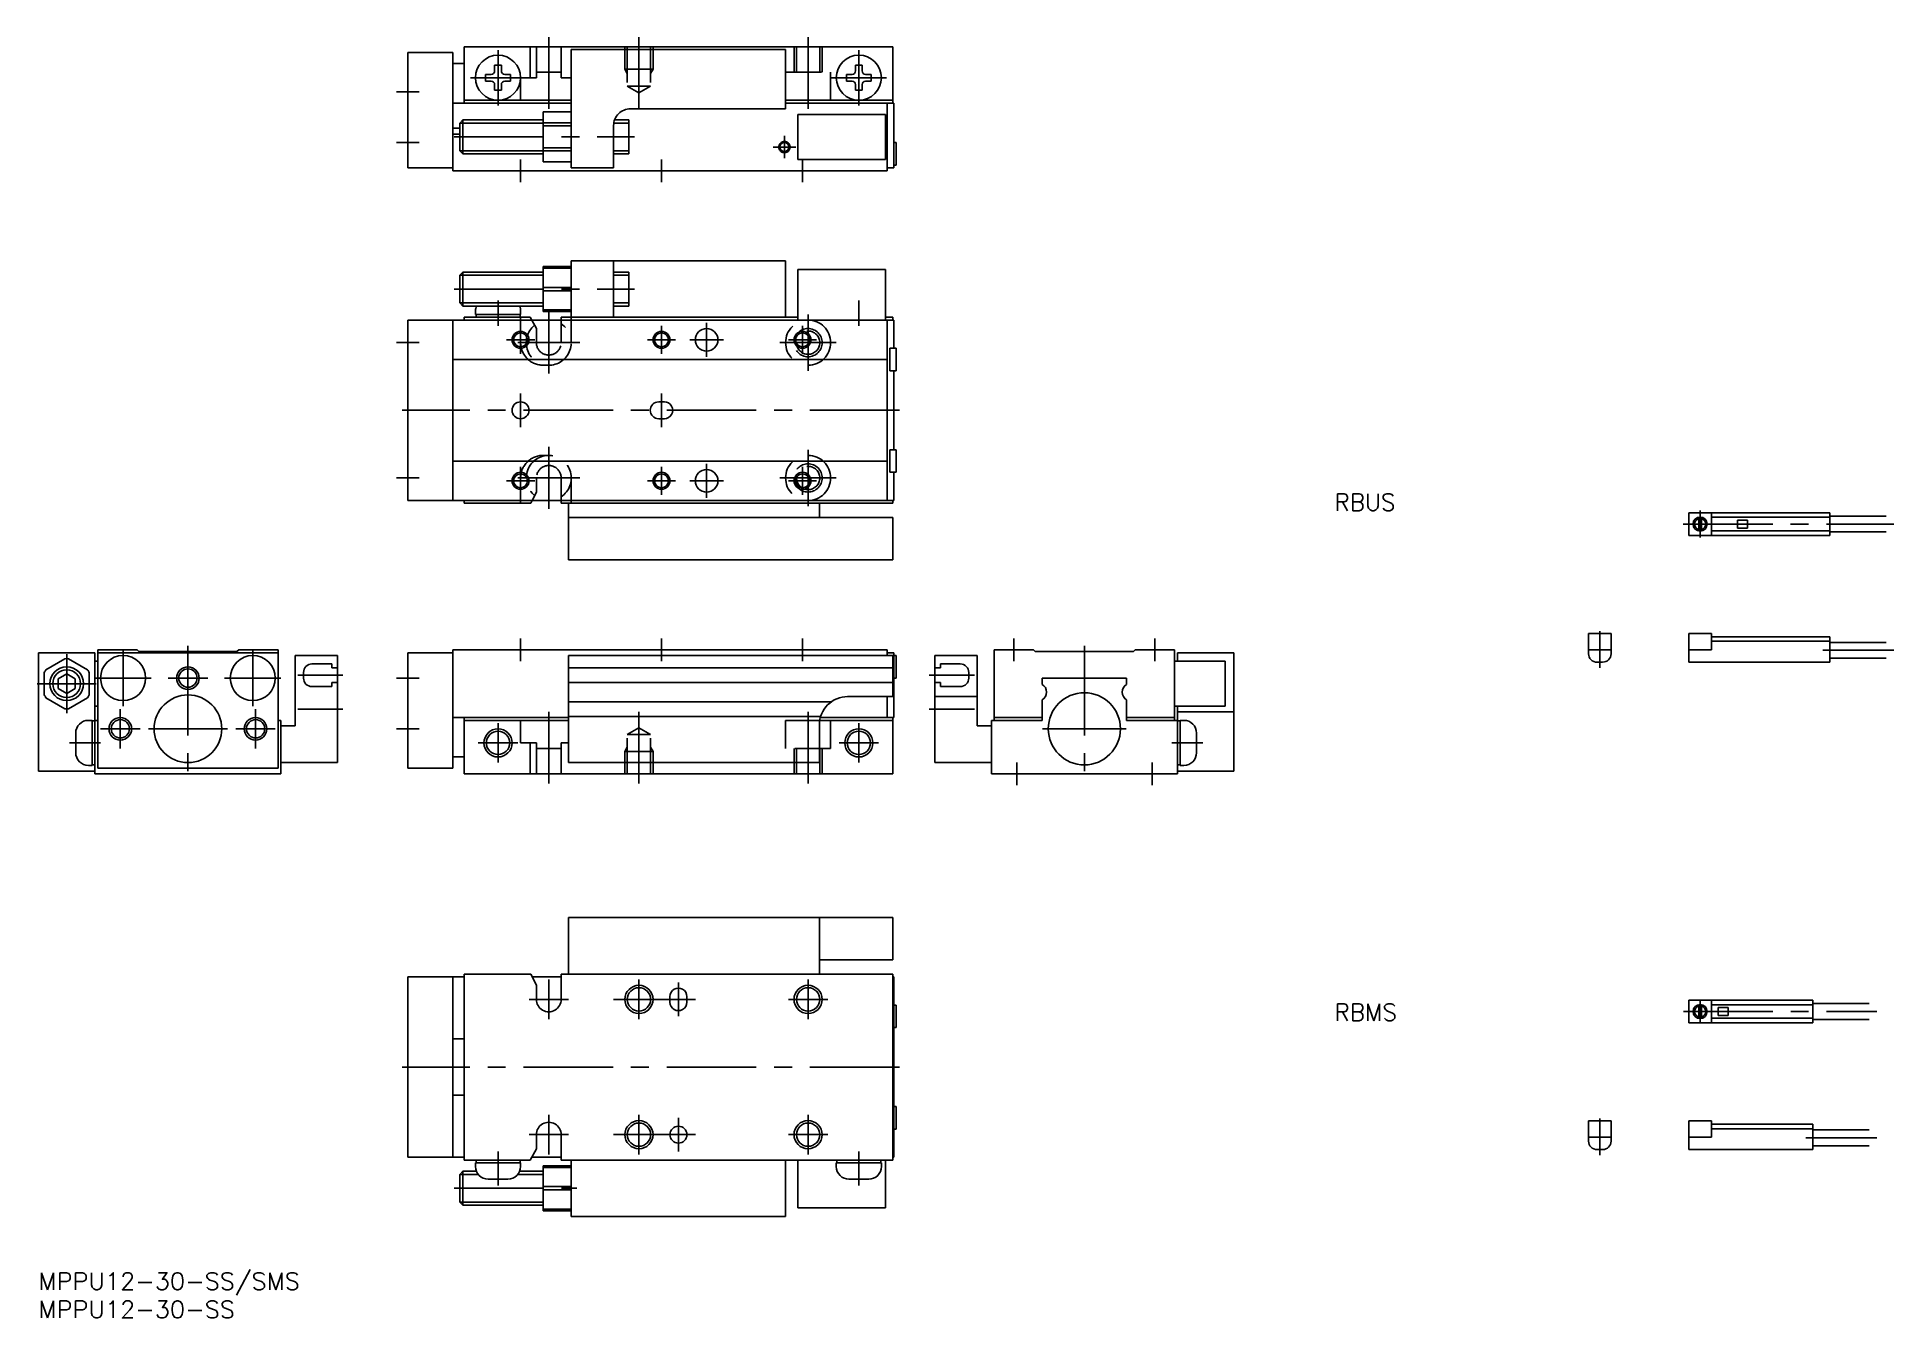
# Model space of a CAD drawing. Extents: x 0 to 329, y -8 to 219.
import ezdxf

# ---------------------------------------------------------------- set-up
doc = ezdxf.new("R2010")
doc.units = 0
doc.header["$LTSCALE"] = 0.5
doc.linetypes.add('CENTER', pattern=[50.8, 31.75, -6.35, 6.35, -6.35])
doc.linetypes.add('DASHED', pattern=[19.05, 12.7, -6.35])
for name, color, linetype in [('MSM_CENTER', 1, 'CENTER'), ('MSM_CONTINUOUS', 7, 'CONTINUOUS'), ('MSM_DASHED', 4, 'DASHED'), ('MSM_NARROW', 5, 'CONTINUOUS'), ('MSM_PART_NUMBER', 7, 'CONTINUOUS')]:
    doc.layers.add(name, color=color, linetype=linetype)
doc.styles.get("Standard").update_dxf_attribs({"font": 'txt.shx', "height": 3, "bigfont": 'bigfont.shx'})

# ---------------------------------------------------------------- blocks, each defined once
blk = doc.blocks.new('*U12')
at = {"layer": 'MSM_PART_NUMBER', "width": 1.042}
blk.add_text('MPPU12-30-SS/SMS', height=3, dxfattribs=at).set_placement((0, -3))
blk = doc.blocks.new('*U13')
at = {"layer": 'MSM_PART_NUMBER', "width": 1.042}
blk.add_text('MPPU12-30-SS', height=3, dxfattribs=at).set_placement((0, -8))
blk = doc.blocks.new('*U15')
at = {"layer": 'MSM_PART_NUMBER'}
blk.add_text('RBUS', height=3, dxfattribs=at).set_placement((229.886139, 135.183342))
blk = doc.blocks.new('*U16')
at = {"layer": 'MSM_PART_NUMBER'}
blk.add_text('RBMS', height=3, dxfattribs=at).set_placement((229.88614, 44.710389))

msp = doc.modelspace()

# ---------------------------------------------------------------- linework, layer by layer
at = {"layer": 'MSM_CENTER'}
for p, q in [((90.5, 219.199997), (90.5, 206.500001)), ((106.50001, 206.500001), (106.50001, 219.200001)), ((136.500023, 206.500001), (136.500023, 219.200001)), ((81.49998, 216.899994), (81.49998, 207.100007)), ((145.5, 216.899994), (145.5, 207.100007)), ((76.59999, 212.000001), (86.39998, 212.000001)), ((140.599998, 212.000001), (150.400002, 212.000001)), ((63.5, 209.500001), (67.5, 209.500001)), ((73.69998, 201.500001), (105.69997, 201.500001)), ((132.300003, 201.699997), (132.300003, 197.699997)), ((63.5, 200.500001), (67.5, 200.500001)), ((130.300003, 199.699997), (134.300003, 199.699997)), ((85.50002, 197.500001), (85.50002, 193.500001)), ((110.50002, 197.500001), (110.50002, 193.500001)), ((135.500023, 197.500001), (135.500023, 193.500001)), ((73.7, 174.5), (105.7, 174.5)), ((81.49998, 172.5), (81.49998, 168)), ((145.5, 172.5), (145.5, 168)), ((85.50002, 168), (85.50002, 163)), ((90.5, 170.5), (90.5, 159.5)), ((110.50002, 168), (110.50002, 163)), ((118.50002, 168.5), (118.50002, 162.5)), ((135.500022, 168), (135.500022, 163)), ((136.500022, 170), (136.500022, 160)), ((63.5, 165), (67.5, 165)), ((83.00001, 165.5), (88.00002, 165.5)), ((85, 165), (96, 165)), ((108.00002, 165.5), (113.00002, 165.5)), ((115.50002, 165.5), (121.50002, 165.5)), ((131.500022, 165), (141.500024, 165)), ((133.000011, 165.5), (138.000022, 165.5)), ((85.50002, 156), (85.50002, 150)), ((110.50002, 156), (110.50002, 150)), ((152.700027, 153), (64.5, 153)), ((90.5, 135.5), (90.5, 146.5)), ((136.500022, 146), (136.500022, 136)), ((85.50002, 143), (85.50002, 138)), ((110.50002, 143), (110.50002, 138)), ((118.50002, 143.5), (118.50002, 137.5)), ((135.500022, 143), (135.500022, 138)), ((63.5, 141), (67.5, 141)), ((83.00001, 140.5), (88.00002, 140.5)), ((85, 141), (96, 141)), ((108.00002, 140.5), (113.00002, 140.5)), ((115.50002, 140.5), (121.50002, 140.5)), ((131.500022, 141), (141.500024, 141)), ((133.000011, 140.5), (138.000022, 140.5)), ((294.721862, 135.219396), (294.721862, 130.419396)), ((291.721859, 132.819396), (329.085548, 132.819396)), ((85.50002, 112.5), (85.50002, 108.5)), ((110.50002, 112.5), (110.50002, 108.5)), ((135.500023, 112.5), (135.500023, 108.5)), ((173, 112.499989), (173, 108.499989)), ((198, 112.499989), (198, 108.499989)), ((276.928449, 113.819396), (276.928449, 107.319396)), ((5, 109.75), (5, 99.25)), ((15, 100.5), (15, 110.5)), ((26.5, 111.2), (26.5, 87.5)), ((38, 100.5), (38, 110.5)), ((185.5, 111.199993), (185.5, 87.5)), ((316.491744, 110.419394), (329.085548, 110.419394)), ((10, 105.5), (20, 105.5)), ((23, 105.5), (30, 105.5)), ((33, 105.5), (43, 105.5)), ((54, 106), (46, 106)), ((63.5, 105.5), (67.5, 105.5)), ((158, 105.999996), (166, 105.999996)), ((10.25, 104.5), (-0.25, 104.5)), ((14.5, 100), (14.5, 93)), ((38.5, 100), (38.5, 93)), ((54, 100), (46, 100)), ((90.5, 86.8), (90.5, 99.5)), ((106.50004, 99.5), (106.50004, 86.8)), ((136.500023, 99.5), (136.500023, 86.8)), ((158, 99.999996), (166, 99.999996)), ((11, 96.5), (18, 96.5)), ((19.5, 96.5), (33.5, 96.5)), ((35, 96.5), (42, 96.5)), ((63.5, 96.5), (67.5, 96.5)), ((81.49998, 97.5), (81.49998, 90.5)), ((145.5, 97.5), (145.5, 90.5)), ((178.10001, 96.5), (192.89999, 96.5)), ((5.5, 94), (11, 94)), ((77.99998, 94), (84.99998, 94)), ((142, 94), (149, 94)), ((206.5, 94), (201, 94)), ((173.5, 90.5), (173.5, 86.5)), ((197.5, 90.5), (197.5, 86.5)), ((90.5, 52), (90.5, 45)), ((106.50004, 52), (106.50004, 45)), ((113.5, 45.5), (113.5, 51.5)), ((136.500023, 52), (136.500023, 45)), ((87, 48.5), (94, 48.5)), ((116.5, 48.499996), (102.00004, 48.499996)), ((103.00004, 48.5), (110.00004, 48.5)), ((116.5, 48.5), (110.5, 48.5)), ((133.000023, 48.5), (140.000023, 48.5)), ((291.743639, 46.346442), (326.085548, 46.346442)), ((294.721862, 48.346442), (294.721862, 44.346442)), ((152.70002, 36.5), (64.5, 36.5)), ((90.5, 21), (90.5, 28)), ((106.50004, 28), (106.50004, 21)), ((113.5, 27.5), (113.5, 21.5)), ((136.500023, 28), (136.500023, 21)), ((276.928449, 27.346442), (276.928449, 20.846442)), ((87, 24.5), (94, 24.5)), ((116.5, 24.5), (102.00004, 24.5)), ((133.000023, 24.5), (140.000023, 24.5)), ((313.491744, 23.946452), (326.085548, 23.946452)), ((81.5, 15.5), (81.5, 21.5)), ((145.5, 15.5), (145.5, 21.5)), ((73.7, 15), (95.5, 15))]:
    msp.add_line(p, q, dxfattribs=at)
at = {"layer": 'MSM_CONTINUOUS'}
for p, q in [((75.49998, 217.500001), (151.5, 217.500001)), ((75.49998, 207.500001), (75.49998, 217.500001)), ((87.20909, 217.500001), (87.20909, 212.000001)), ((88.3, 217.500001), (88.3, 212.000001)), ((92.7, 217.500001), (92.7, 212.000001)), ((151.5, 207.500001), (151.5, 217.500001)), ((65.5, 216.500001), (65.5, 196.000001)), ((73.5, 216.500001), (65.5, 216.500001)), ((73.5, 195.500001), (73.5, 216.500001)), ((75.49998, 214.500001), (73.5, 214.500001)), ((80.89998, 213.200001), (80.89998, 214.200001)), ((80.89998, 214.200001), (82.099979, 214.200001)), ((82.099979, 213.200001), (82.099979, 214.200001)), ((94.49998, 196.000001), (94.49998, 217.000001)), ((94.49998, 217.000001), (132.499985, 217.000001)), ((132.499985, 206.500001), (132.499985, 217.000001)), ((144.9, 213.200001), (144.9, 214.200001)), ((144.9, 214.200001), (146.099999, 214.200001)), ((146.099999, 213.200001), (146.099999, 214.200001)), ((79.299979, 212.600001), (80.299979, 212.600001)), ((79.299979, 211.400001), (79.299979, 212.600001)), ((79.299979, 211.400001), (80.299979, 211.400001)), ((80.89998, 209.800001), (80.89998, 210.800001)), ((82.099979, 209.800001), (82.099979, 210.800001)), ((82.699979, 212.600001), (83.699979, 212.600001)), ((82.699979, 211.400001), (83.699979, 211.400001)), ((83.699979, 211.400001), (83.699979, 212.600001)), ((85.5, 212.000001), (88.3, 212.000001)), ((85.5, 212.000001), (85.5, 208.000001)), ((88.3, 213.000001), (92.7, 213.000001)), ((92.7, 212.000001), (94.5, 212.000001)), ((143.299999, 212.600001), (144.299999, 212.600001)), ((143.299999, 211.400001), (143.299999, 212.600001)), ((143.299999, 211.400001), (144.299999, 211.400001)), ((144.9, 209.800001), (144.9, 210.800001)), ((146.099999, 209.800001), (146.099999, 210.800001)), ((146.699999, 212.600001), (147.699999, 212.600001)), ((146.699999, 211.400001), (147.699999, 211.400001)), ((147.699999, 211.400001), (147.699999, 212.600001)), ((73.5, 207.500001), (94.49998, 207.500001)), ((75.49998, 208.000001), (94.49998, 208.000001)), ((80.89998, 209.800001), (82.099979, 209.800001)), ((132.499985, 208.000001), (151.5, 208.000001)), ((132.499985, 207.500001), (151.699997, 207.500001)), ((144.9, 209.800001), (146.099999, 209.800001)), ((150.5, 195.500001), (150.5, 207.500001)), ((151.699997, 196.000001), (151.699997, 207.500001)), ((75.24148, 204.500001), (74.69998, 203.958501)), ((89.49998, 204.500001), (75.24148, 204.500001)), ((75.24148, 198.500001), (75.24148, 204.500001)), ((94.49998, 205.949997), (89.49998, 205.949997)), ((89.49998, 205.949997), (89.49998, 197.050004)), ((104.69997, 204.500001), (102.171553, 204.500001)), ((104.69997, 198.500001), (104.69997, 204.500001)), ((104.99998, 206.500001), (132.499985, 206.500001)), ((134.699974, 205.500001), (150.199974, 205.500001)), ((134.699974, 197.500001), (134.699974, 205.500001)), ((150.199974, 197.500001), (150.199974, 205.500001)), ((73.49997, 203.029099), (74.69998, 203.029099)), ((73.49997, 201.970902), (74.69998, 201.970902)), ((74.69998, 199.041501), (74.69998, 203.958501)), ((89.49998, 203.989098), (94.49998, 203.989098)), ((89.49998, 203.450013), (94.49998, 203.450013)), ((101.99998, 196.000001), (101.99998, 203.500001)), ((74.69998, 199.041501), (75.24148, 198.500001)), ((89.49998, 198.500001), (75.24148, 198.500001)), ((89.49998, 199.549988), (94.49998, 199.549988)), ((89.49998, 199.010895), (94.49998, 199.010895)), ((104.69997, 198.500001), (101.99998, 198.500001)), ((151.699997, 200.500001), (152.099998, 200.500001)), ((152.099998, 196.500001), (152.099998, 200.500001)), ((73.5, 196.000001), (65.5, 196.000001)), ((73.5, 195.500001), (150.5, 195.500001)), ((89.49998, 197.050004), (94.49998, 197.050004)), ((94.49998, 196.000001), (101.99998, 196.000001)), ((134.699974, 197.500001), (150.199974, 197.500001)), ((150.5, 196.000001), (151.699997, 196.000001)), ((151.699997, 196.500001), (152.099998, 196.500001)), ((89.5, 178.5), (94.5, 178.5)), ((89.5, 178.5), (89.5, 170.5)), ((89.5, 178.18875), (94.5, 178.18875)), ((94.5, 179.5), (132.5, 179.5)), ((94.5, 169), (94.5, 179.5)), ((102, 169.5), (102, 179.5)), ((132.5, 169.5), (132.5, 179.5)), ((150.200043, 178), (134.70002, 178)), ((134.70002, 169), (134.70002, 178)), ((150.200027, 169), (150.200027, 178)), ((75.2415, 177.5), (74.7, 176.9585)), ((74.7, 172.0415), (74.7, 176.9585)), ((89.5, 177.5), (75.2415, 177.5)), ((75.2415, 171.5), (75.2415, 177.5)), ((89.5, 174.81125), (94.5, 174.81125)), ((104.7, 177.5), (102, 177.5)), ((104.7, 171.5), (104.7, 177.5)), ((74.7, 172.0415), (75.2415, 171.5)), ((89.5, 171.5), (75.2415, 171.5)), ((89.5, 174.18875), (94.5, 174.18875)), ((104.7, 171.5), (102, 171.5)), ((151.700027, 169), (65.5, 169)), ((65.5, 169), (65.5, 137)), ((73.5, 137), (73.5, 169)), ((75.5, 169.5), (87.20909, 169.5)), ((75.5, 169), (75.5, 169.5)), ((77.49998, 170.65), (77.49998, 170)), ((77.49998, 170), (85.49998, 170)), ((77.59998, 170), (77.59998, 169.5)), ((85.39998, 169.5), (85.39998, 170)), ((85.49998, 170.65), (85.49998, 170)), ((85.5, 169), (85.5, 169.50001)), ((87.20909, 169.5), (87.48183, 168.99999)), ((89.5, 170.81125), (94.5, 170.81125)), ((89.5, 170.5), (94.5, 170.5)), ((92.70001, 169.5), (134.70002, 169.5)), ((92.70001, 169.5), (92.70001, 169)), ((150.200027, 169.5), (151.500023, 169.5)), ((150.500023, 137), (150.500023, 169)), ((151.500023, 169), (151.500023, 169.5)), ((151.700027, 164), (151.700027, 169)), ((150.500023, 162), (73.5, 162)), ((151.000015, 160), (151.000015, 164)), ((152.100021, 164), (151.000015, 164)), ((152.100021, 160), (152.100021, 164)), ((152.100021, 160), (151.000015, 160)), ((151.700027, 146), (151.700027, 160)), ((110.00002, 154.5), (111.00002, 154.5)), ((110.00002, 151.5), (111.00002, 151.5)), ((152.100021, 146), (151.000015, 146)), ((151.000015, 146), (151.000015, 142)), ((152.100021, 146), (152.100021, 142)), ((150.500023, 144), (73.5, 144)), ((152.100021, 142), (151.000015, 142)), ((151.700027, 137), (151.700027, 142)), ((151.700027, 137), (65.5, 137)), ((75.5, 136.5), (75.5, 137)), ((75.5, 136.5), (87.3, 136.5)), ((85.5, 137), (85.5, 136.5)), ((87.55, 137), (87.3, 136.50002)), ((92.70001, 137), (92.70001, 136.5)), ((92.70001, 136.5), (151.500023, 136.5)), ((94, 136.5), (94, 126.5)), ((94.5, 137), (94.5, 136.5)), ((138.500046, 136.5), (138.500046, 134)), ((151.500023, 136.5), (151.500023, 137)), ((94, 134), (151.500046, 134)), ((151.500046, 134), (151.500046, 126.5)), ((292.721862, 134.819396), (317.721862, 134.819396)), ((292.721862, 134.819396), (292.721862, 130.819396)), ((294.471862, 134.044146), (294.471862, 131.594646)), ((294.971862, 134.044146), (294.971862, 131.594646)), ((296.721854, 134.819396), (296.721854, 130.819396)), ((296.721854, 134.019396), (317.721862, 134.019396)), ((301.321861, 133.519396), (301.321861, 132.119386)), ((301.321861, 133.519396), (303.121864, 133.519396)), ((301.321861, 132.119386), (303.121864, 132.119386)), ((303.121864, 133.519396), (303.121864, 132.119386)), ((317.721862, 134.819396), (317.721862, 130.819396)), ((317.721862, 134.219386), (327.721862, 134.219386)), ((292.721862, 130.819396), (317.721862, 130.819396)), ((296.721854, 131.619386), (317.721862, 131.619386)), ((317.721862, 131.419396), (327.721862, 131.419396)), ((94, 126.5), (151.500046, 126.5)), ((274.928449, 113.419394), (278.928449, 113.419394)), ((274.928449, 113.419394), (274.928449, 109.819396)), ((278.928449, 113.419394), (278.928449, 109.819396)), ((292.721862, 113.419394), (292.721862, 108.319396)), ((292.721862, 113.419394), (296.721854, 113.419394)), ((296.721854, 113.419394), (296.721854, 110.519401)), ((296.721854, 112.819396), (317.721862, 112.819396)), ((296.721854, 112.019401), (317.721862, 112.019401)), ((317.721862, 112.819396), (317.721862, 108.319396)), ((0, 110), (0, 89)), ((10, 110), (0, 110)), ((1.31125, 106.98911), (4.68874, 108.9391)), ((8.68875, 106.98911), (5.31126, 108.9391)), ((10, 88.5), (10, 110)), ((10.5, 110.5), (10.5, 89.5)), ((10.5, 110.5), (17.5, 110.5)), ((10.5, 110), (42.5, 110)), ((17.5, 110.5), (17.79999, 110.20001)), ((35.19998, 110.2), (17.8, 110.2)), ((35.49998, 110.50002), (35.2, 110.20001)), ((42.5, 110.5), (35.5, 110.5)), ((42.5, 110.5), (42.5, 89.5)), ((45.5, 109.5), (45.5, 97)), ((53, 109.5), (45.5, 109.5)), ((53, 109.5), (53, 90.5)), ((65.5, 89.5), (65.5, 110)), ((73.5, 110), (65.5, 110)), ((73.5, 110.5), (150.5, 110.5)), ((73.5, 110.5), (73.5, 89.5)), ((94, 90.5), (94, 109.5)), ((151.5, 109.5), (94, 109.5)), ((150.5, 110.5), (150.5, 109.5)), ((150.5, 110), (151.699997, 110)), ((151.5, 109.5), (151.5, 102.19998)), ((151.699997, 110), (151.699997, 98.5)), ((152.099998, 109.49997), (151.699997, 109.49997)), ((152.099998, 109.49997), (152.099998, 105.49997)), ((159, 109.499992), (159, 90.499992)), ((159, 109.499992), (166.5, 109.499992)), ((166.5, 109.499992), (166.5, 96.999992)), ((169.5, 110.499989), (169.5, 97.999989)), ((169.5, 110.499989), (176.50003, 110.499989)), ((176.5, 110.499989), (176.8, 110.199982)), ((194.20001, 110.199993), (176.79999, 110.199993)), ((194.5, 110.500008), (194.2, 110.200005)), ((201.5, 110.499989), (194.49997, 110.499989)), ((201.5, 110.499989), (201.5, 97.999996)), ((202, 109.999996), (212, 109.999996)), ((202, 108.499989), (202, 109.999996)), ((212, 109.999996), (212, 89)), ((274.928449, 110.519401), (278.928449, 110.519401)), ((292.721862, 110.519401), (296.721854, 110.519401)), ((317.721862, 111.819396), (327.721862, 111.819396)), ((317.721862, 109.019401), (327.721862, 109.019401)), ((1, 106.45001), (1, 102.54999)), ((3.49998, 105.36604), (4.99999, 106.23207)), ((5, 106.23204), (6.5, 105.36601)), ((9, 106.45001), (9, 102.54999)), ((10, 108.5), (10.5, 108.5)), ((47, 106.5), (47, 105.5)), ((52, 108), (48.5, 108)), ((52, 108), (52, 107.30002)), ((53, 107.30002), (52, 107.30002)), ((151.5, 107.30002), (94, 107.30002)), ((152.099998, 105.49997), (151.699997, 105.49997)), ((159, 107.299988), (160, 107.299988)), ((160, 107.999992), (160, 107.29998)), ((160, 107.999992), (163.5, 107.999992)), ((165, 106.5), (165, 105.499992)), ((193, 105.499989), (178, 105.499989)), ((178, 105.499989), (178, 104.385635)), ((193, 105.499989), (193, 104.385643)), ((210.5, 108.499989), (201.5, 108.499989)), ((210.5, 108.499989), (210.5, 100.499989)), ((276.428449, 108.319396), (277.428449, 108.319396)), ((292.721862, 108.319396), (317.721862, 108.319396)), ((3.5, 105.36603), (3.5, 103.63397)), ((3.5, 103.63397), (5.00001, 102.76794)), ((5, 102.76794), (6.50001, 103.63397)), ((6.5, 103.63397), (6.5, 105.36603)), ((52, 104), (48.5, 104)), ((52, 104.70001), (52, 104)), ((53, 104.70001), (52, 104.70001)), ((151.5, 104.69998), (94, 104.69998)), ((151.5, 102.19998), (143.5, 102.19998)), ((150.5, 102.19998), (150.5, 98.5)), ((159, 104.699997), (160, 104.699997)), ((166.5, 102.199997), (159, 102.199997)), ((160, 104.699997), (160, 104)), ((160, 104), (163.5, 104)), ((4.68875, 100.0609), (1.31126, 102.01089)), ((5.31125, 100.0609), (8.68874, 102.01089)), ((10, 100.5), (10.5, 100.5)), ((140.638168, 101.29999), (94, 101.29999)), ((178, 101.614353), (178, 97.999989)), ((193, 101.614361), (193, 97.999989)), ((210.5, 100.499989), (201.5, 100.499989)), ((202, 88.5), (202, 100.499989)), ((202, 99.5), (212, 99.5)), ((6.6, 92.25), (6.6, 95.75)), ((8.85, 98), (9.5, 98)), ((9.5, 90), (9.5, 98)), ((10, 97.9), (9.5, 97.9)), ((10, 98), (10.5, 98)), ((43, 98), (42.5, 98)), ((43, 98), (43, 88.5)), ((45.5, 97), (43, 97)), ((73.5, 98.5), (94, 98.5)), ((75.49998, 98.5), (75.49998, 88.5)), ((75.49998, 98), (94, 98)), ((85.5, 94), (85.5, 98)), ((138.730309, 98.70001), (94, 98.70001)), ((138.5, 97.2), (138.5, 90.5)), ((138.564415, 98), (151.5, 98)), ((138.671959, 98.5), (151.699997, 98.5)), ((151.5, 98.5), (151.5, 88.5)), ((166.5, 96.999992), (169, 96.999992)), ((169, 97.999989), (169, 88.5)), ((169, 97.999989), (178, 97.999989)), ((169.5, 98.499989), (178, 98.499989)), ((201.5, 98.499989), (193, 98.499989)), ((202, 97.999989), (193, 97.999989)), ((202.5, 97.9), (202, 97.9)), ((203.15, 98), (202.5, 98)), ((202.5, 98), (202.5, 90)), ((205.4, 95.75), (205.4, 92.25)), ((85.5, 94), (88.3, 94)), ((87.20909, 88.5), (87.20909, 94)), ((88.3, 88.5), (88.3, 94)), ((88.3, 93), (92.7, 93)), ((92.7, 94), (94, 94)), ((92.7, 88.5), (92.7, 94)), ((10, 89), (0, 89)), ((8.85, 90), (9.5, 90)), ((9.5, 90.1), (10, 90.1)), ((10.5, 89.5), (42.5, 89.5)), ((53, 90.5), (43, 90.5)), ((73.5, 89.5), (65.5, 89.5)), ((75.49998, 91.5), (73.5, 91.5)), ((138.5, 90.5), (94, 90.5)), ((159, 90.499992), (169, 90.499992)), ((202, 90.1), (202.5, 90.1)), ((202, 89), (212, 89)), ((203.15, 90), (202.5, 90)), ((10, 88.5), (43, 88.5)), ((75.49998, 88.5), (151.5, 88.5)), ((169, 88.5), (202, 88.5)), ((94, 63), (151.500015, 63)), ((94, 53), (94, 63)), ((138.500015, 53), (138.500015, 63)), ((151.500015, 55.5), (151.500015, 63)), ((75.5, 52.99997), (75.5, 20)), ((75.5, 52.99997), (87.30002, 52.99997)), ((87.3, 52.99999), (88.3, 50.99999)), ((92.7, 48.5), (92.7, 52.99999)), ((92.70001, 52.99997), (151.500023, 52.99997)), ((138.500015, 55.5), (151.500015, 55.5)), ((151.500023, 52.99997), (151.500023, 20)), ((65.5, 52.49997), (75.5, 52.49997)), ((65.5, 52.49997), (65.5, 20.5)), ((73.5, 52.49997), (73.5, 20.5)), ((87.55, 52.5), (92.7, 52.5)), ((88.3, 48.5), (88.3, 50.99999)), ((151.500023, 52.49997), (151.70002, 52.49997)), ((151.70002, 52.49997), (151.70002, 20.5)), ((112, 49), (112, 48)), ((115, 49), (115, 48)), ((152.100021, 47.5), (151.70002, 47.5)), ((152.100021, 47.5), (152.100021, 43.5)), ((292.721862, 48.346442), (314.721862, 48.346442)), ((292.721862, 48.346442), (292.721862, 44.346442)), ((294.471862, 47.571192), (294.471862, 45.121692)), ((294.971862, 47.571192), (294.971862, 45.121692)), ((296.72187, 48.346442), (296.72187, 44.346442)), ((296.72187, 47.546442), (314.721862, 47.546442)), ((297.921859, 47.046442), (299.721862, 47.046442)), ((297.921859, 47.046442), (297.921859, 45.646442)), ((299.721862, 47.046442), (299.721862, 45.646442)), ((314.721862, 48.346442), (314.721862, 44.346442)), ((314.721862, 47.746442), (324.72187, 47.746442)), ((152.100021, 43.5), (151.70002, 43.5)), ((292.721862, 44.346442), (314.721862, 44.346442)), ((296.72187, 45.146442), (314.721862, 45.146442)), ((297.921859, 45.646442), (299.721862, 45.646442)), ((314.721862, 44.946442), (324.72187, 44.946442)), ((75.5, 41.5), (73.5, 41.5)), ((75.5, 31.5), (73.5, 31.5)), ((152.100021, 29.5), (151.70002, 29.5)), ((152.100021, 29.5), (152.100021, 25.5)), ((274.928449, 26.946452), (278.928449, 26.946452)), ((274.928449, 26.946452), (274.928449, 23.346442)), ((278.928449, 26.946452), (278.928449, 23.346442)), ((292.721862, 21.846442), (292.721862, 26.946452)), ((292.721862, 26.946452), (296.72187, 26.946452)), ((296.72187, 24.046442), (296.72187, 26.946452)), ((88.3, 24.5), (88.3, 22)), ((92.7, 24.5), (92.7, 20)), ((152.100021, 25.5), (151.70002, 25.5)), ((274.928449, 24.046442), (278.928449, 24.046442)), ((292.721862, 24.046442), (296.72187, 24.046442)), ((296.72187, 26.346442), (314.721862, 26.346442)), ((296.72187, 25.546452), (314.721862, 25.546452)), ((314.721862, 21.846442), (314.721862, 26.346442)), ((314.721862, 25.346442), (324.72187, 25.346442)), ((65.5, 20.5), (75.5, 20.5)), ((75.5, 20), (87.20909, 20)), ((77.6, 20), (77.6, 19.5)), ((85.4, 19.5), (85.4, 20)), ((88.3, 22), (87.20911, 20)), ((87.48183, 20.5), (92.7, 20.5)), ((92.70001, 20), (151.500023, 20)), ((94.5, 20), (94.5, 10)), ((132.5, 20), (132.5, 10)), ((134.70002, 20), (134.70002, 11.5)), ((141.6, 20), (141.6, 19.5)), ((149.4, 19.5), (149.4, 20)), ((150.200027, 20), (150.200027, 11.5)), ((151.500023, 20.5), (151.70002, 20.5)), ((276.428449, 21.846442), (277.428449, 21.846442)), ((292.721862, 21.846442), (314.721862, 21.846442)), ((314.721862, 22.546452), (324.72187, 22.546452)), ((75.2415, 18), (74.7, 17.4585)), ((74.7, 12.5415), (74.7, 17.4585)), ((75.2415, 12), (75.2415, 18)), ((77.666733, 18), (75.2415, 18)), ((85.5, 19.5), (77.5, 19.5)), ((77.5, 18.85), (77.5, 19.5)), ((83.25, 16.6), (79.75, 16.6)), ((89.5, 18), (85.333267, 18)), ((85.5, 18.85), (85.5, 19.5)), ((89.5, 19), (94.5, 19)), ((89.5, 19), (89.5, 11)), ((89.5, 18.68875), (94.5, 18.68875)), ((149.5, 19.5), (141.5, 19.5)), ((141.5, 18.85), (141.5, 19.5)), ((147.25, 16.6), (143.75, 16.6)), ((149.5, 18.85), (149.5, 19.5)), ((89.5, 15.31125), (94.5, 15.31125)), ((89.5, 14.68875), (94.5, 14.68875)), ((74.7, 12.5415), (75.2415, 12)), ((89.5, 12), (75.2415, 12)), ((89.5, 11.31125), (94.5, 11.31125)), ((89.5, 11), (94.5, 11)), ((94.5, 10), (132.5, 10)), ((150.200043, 11.5), (134.70002, 11.5))]:
    msp.add_line(p, q, dxfattribs=at)
for centre, radius in [((81.49998, 212.000001), 4), ((145.5, 212.000001), 4), ((132.300003, 199.699997), 0.8), ((85.50002, 165.5), 1.2295), ((110.50002, 165.5), 1.2295), ((118.50002, 165.5), 2), ((135.500022, 165.5), 1.2295), ((85.50002, 153), 1.5), ((85.50002, 140.5), 1.2295), ((110.50002, 140.5), 1.2295), ((118.50002, 140.5), 2), ((135.500022, 140.5), 1.2295), ((294.721862, 132.819396), 1.25), ((15, 105.5), 4), ((38, 105.5), 4), ((5, 104.5), 3), ((26.5, 105.5), 1.621), ((26.5, 96.5), 6), ((185.5, 96.5), 6.4), ((14.5, 96.5), 1.621), ((38.5, 96.5), 1.621), ((81.49998, 94), 2.067), ((145.5, 94), 2.067), ((106.50004, 48.5), 2.067), ((136.500023, 48.5), 2.067), ((294.721862, 46.346442), 1.25), ((106.50004, 24.5), 2.067), ((136.500023, 24.5), 2.067), ((113.5, 24.5), 1.5)]:
    msp.add_circle(centre, radius, dxfattribs=at)
for centre, radius, start, end in [((80.299979, 213.200001), 0.6, 269.999997, 0), ((80.299979, 210.800001), 0.6, 0, 90.000003), ((82.699979, 213.200001), 0.6, 179.999995, 269.999997), ((82.699979, 210.800001), 0.6, 90.000003, 180.000005), ((144.299999, 213.200001), 0.6, 269.999997, 0), ((144.299999, 210.800001), 0.6, 0, 90.000003), ((146.699999, 213.200001), 0.6, 179.999995, 269.999997), ((146.699999, 210.800001), 0.6, 90.000003, 180.000005), ((104.99998, 203.500001), 3, 90.000003, 180.00001), ((79.74998, 170.65), 2.25, 157.803898, 179.999997), ((83.24998, 170.65), 2.25, 0.000003, 22.196102), ((110.00002, 153), 1.5, 90.000003, 270), ((111.00002, 153), 1.5, 270, 90.000003), ((294.721862, 132.819396), 1, 104.47752, 255.52249), ((294.721862, 132.819396), 1, 284.47751, 75.522488), ((5, 104.5), 4.45, 85.9891, 94.010853), ((276.428449, 109.819396), 1.5, 179.99999, 270), ((277.428449, 109.819396), 1.5, 270, 0), ((5, 104.5), 4.45, 145.989147, 154.010771), ((5, 104.5), 4.45, 25.98923, 34.01078), ((48.5, 106.5), 1.5, 90.000004, 180.000003), ((48.5, 105.5), 1.5, 179.999989, 270.00001), ((163.5, 106.5), 1.5, 359.999996, 89.99999), ((163.5, 105.499992), 1.5, 270, 0.000009), ((5, 104.5), 4.45, 205.9894, 214.01064), ((5, 104.5), 4.45, 325.98925, 334.01077), ((143.5, 97.2), 5, 90.000003, 180.00001), ((177.20001, 102.999989), 1.6, 299.999495, 60.0005), ((193.79999, 102.999996), 1.6, 119.9995, 240.0005), ((5, 104.5), 4.45, 265.98936, 274.01073), ((8.85, 95.75), 2.25, 90.000003, 180.000005), ((203.15, 95.75), 2.25, 359.999995, 89.999997), ((8.85, 92.25), 2.25, 179.999995, 269.999997), ((203.15, 92.25), 2.25, 270.000003, 0.000005), ((113.5, 49), 1.5, 0, 180.00001), ((90.5, 48.5), 2.2, 179.99999, 0.00001), ((113.5, 48), 1.5, 179.99999, 0.00001), ((294.721862, 46.346442), 1, 104.47751, 255.52249), ((294.721862, 46.346442), 1, 284.47751, 75.522488), ((90.5, 24.5), 2.2, 0, 180.00001), ((276.428449, 23.346442), 1.5, 179.99999, 270), ((277.428449, 23.346442), 1.5, 270, 0), ((79.75, 18.85), 2.25, 180.000003, 270.000005), ((83.25, 18.85), 2.25, 269.999995, 359.999997), ((143.75, 18.85), 2.25, 180.000003, 270.000005), ((147.25, 18.85), 2.25, 269.999995, 359.999997)]:
    msp.add_arc(centre, radius, start, end, dxfattribs=at)
at = {"layer": 'MSM_DASHED'}
for p, q in [((104.00001, 217.500001), (104.00001, 213.500001)), ((104.43301, 217.500001), (104.43301, 210.493384)), ((108.56701, 217.500001), (108.56701, 210.493384)), ((109.00001, 217.500001), (109.00001, 213.500001)), ((134.000023, 217.500001), (134.000023, 213.000001)), ((134.433023, 217.500001), (134.433023, 213.000001)), ((138.567023, 217.500001), (138.567023, 213.000001)), ((139.000023, 217.500001), (139.000023, 213.000001)), ((104.00001, 213.500001), (104.43301, 212.750023)), ((104.00001, 213.500001), (109.00001, 213.500001)), ((109.00001, 213.500001), (108.56701, 212.750023)), ((132.500023, 213.000001), (140.500023, 213.000001)), ((140.500023, 208.000001), (140.500023, 213.000001)), ((104.43301, 210.493384), (108.56701, 210.493384)), ((104.43301, 210.493384), (106.50001, 209.300001)), ((108.56701, 210.493384), (106.50001, 209.300001)), ((85.5, 165), (85.5, 169)), ((87.48183, 168.99999), (88.3, 167.49999)), ((92.7, 165), (92.7, 169)), ((94.5, 165), (94.5, 169)), ((88.3, 165), (88.3, 167.49999)), ((89.5, 161), (90.5, 161)), ((89.5, 145), (90.5, 145)), ((85.5, 141), (85.5, 137)), ((88.3, 138.50002), (87.55, 137)), ((88.3, 141), (88.3, 138.5)), ((92.7, 141), (92.7, 137)), ((94.5, 141), (94.5, 137)), ((104.43304, 95.506617), (106.50004, 96.7)), ((108.56704, 95.506617), (106.50004, 96.7)), ((132.500023, 98), (132.500023, 93)), ((138.564415, 98), (132.500023, 98)), ((140.500023, 98), (140.500023, 93)), ((104.00004, 92.5), (104.43304, 93.249978)), ((109.00004, 92.5), (104.00004, 92.5)), ((104.00004, 88.5), (104.00004, 92.5)), ((104.43304, 88.5), (104.43304, 95.506617)), ((108.56704, 95.506617), (104.43304, 95.506617)), ((108.56704, 88.5), (108.56704, 95.506617)), ((109.00004, 92.5), (108.56704, 93.249978)), ((109.00004, 88.5), (109.00004, 92.5)), ((140.500023, 93), (132.500023, 93)), ((134.000023, 88.5), (134.000023, 93)), ((134.433023, 88.5), (134.433023, 93)), ((138.567023, 88.5), (138.567023, 93)), ((138.600021, 93), (138.600021, 88.5)), ((139.000023, 88.5), (139.000023, 93))]:
    msp.add_line(p, q, dxfattribs=at)
for centre, radius in [((132.300003, 199.699997), 1), ((136.500022, 165), 4), ((136.500023, 165), 2.5), ((136.500023, 165), 2.067), ((136.500022, 141), 4), ((136.500023, 141), 2.5), ((136.500023, 141), 2.067)]:
    msp.add_circle(centre, radius, dxfattribs=at)
for centre, radius, start, end in [((90.5, 165), 4, 129.18767, 56.632988), ((89.5, 165), 4, 179.99999, 270), ((90.5, 165), 2.2, 179.99999, 0.00001), ((89.5, 141), 4, 90.000003, 180.00001), ((90.5, 141), 4, 303.36701, 231.17032), ((90.5, 141), 2.2, 0, 180.00001)]:
    msp.add_arc(centre, radius, start, end, dxfattribs=at)
at = {"layer": 'MSM_NARROW'}
for p, q in [((89.49998, 203.958501), (74.69998, 203.958501)), ((104.69997, 203.958501), (102.035224, 203.958501)), ((89.49998, 199.041501), (74.69998, 199.041501)), ((104.69997, 199.041501), (101.99998, 199.041501)), ((89.5, 176.9585), (74.7, 176.9585)), ((104.7, 176.9585), (102, 176.9585)), ((89.5, 172.0415), (74.7, 172.0415)), ((104.7, 172.0415), (102, 172.0415)), ((77.981886, 17.4585), (74.7, 17.4585)), ((89.5, 17.4585), (85.018114, 17.4585)), ((89.5, 12.5415), (74.7, 12.5415))]:
    msp.add_line(p, q, dxfattribs=at)
for centre, radius in [((85.50002, 165.5), 1.5), ((110.50002, 165.5), 1.5), ((135.500022, 165.5), 1.5), ((85.50002, 140.5), 1.5), ((110.50002, 140.5), 1.5), ((135.500022, 140.5), 1.5), ((5, 104.5), 2.4585), ((26.5, 105.5), 2), ((14.5, 96.5), 2), ((38.5, 96.5), 2), ((81.49998, 94), 2.5), ((145.5, 94), 2.5), ((106.50004, 48.5), 2.5), ((136.500023, 48.5), 2.5), ((106.50004, 24.5), 2.5), ((136.500023, 24.5), 2.5)]:
    msp.add_circle(centre, radius, dxfattribs=at)

# ---------------------------------------------------------------- block references
at = {"layer": 'MSM_CONTINUOUS'}
for name in ['*U15', '*U16', '*U12', '*U13']:
    msp.add_blockref(name, (0, 0), dxfattribs=at)

doc.saveas('drawing.dxf')
